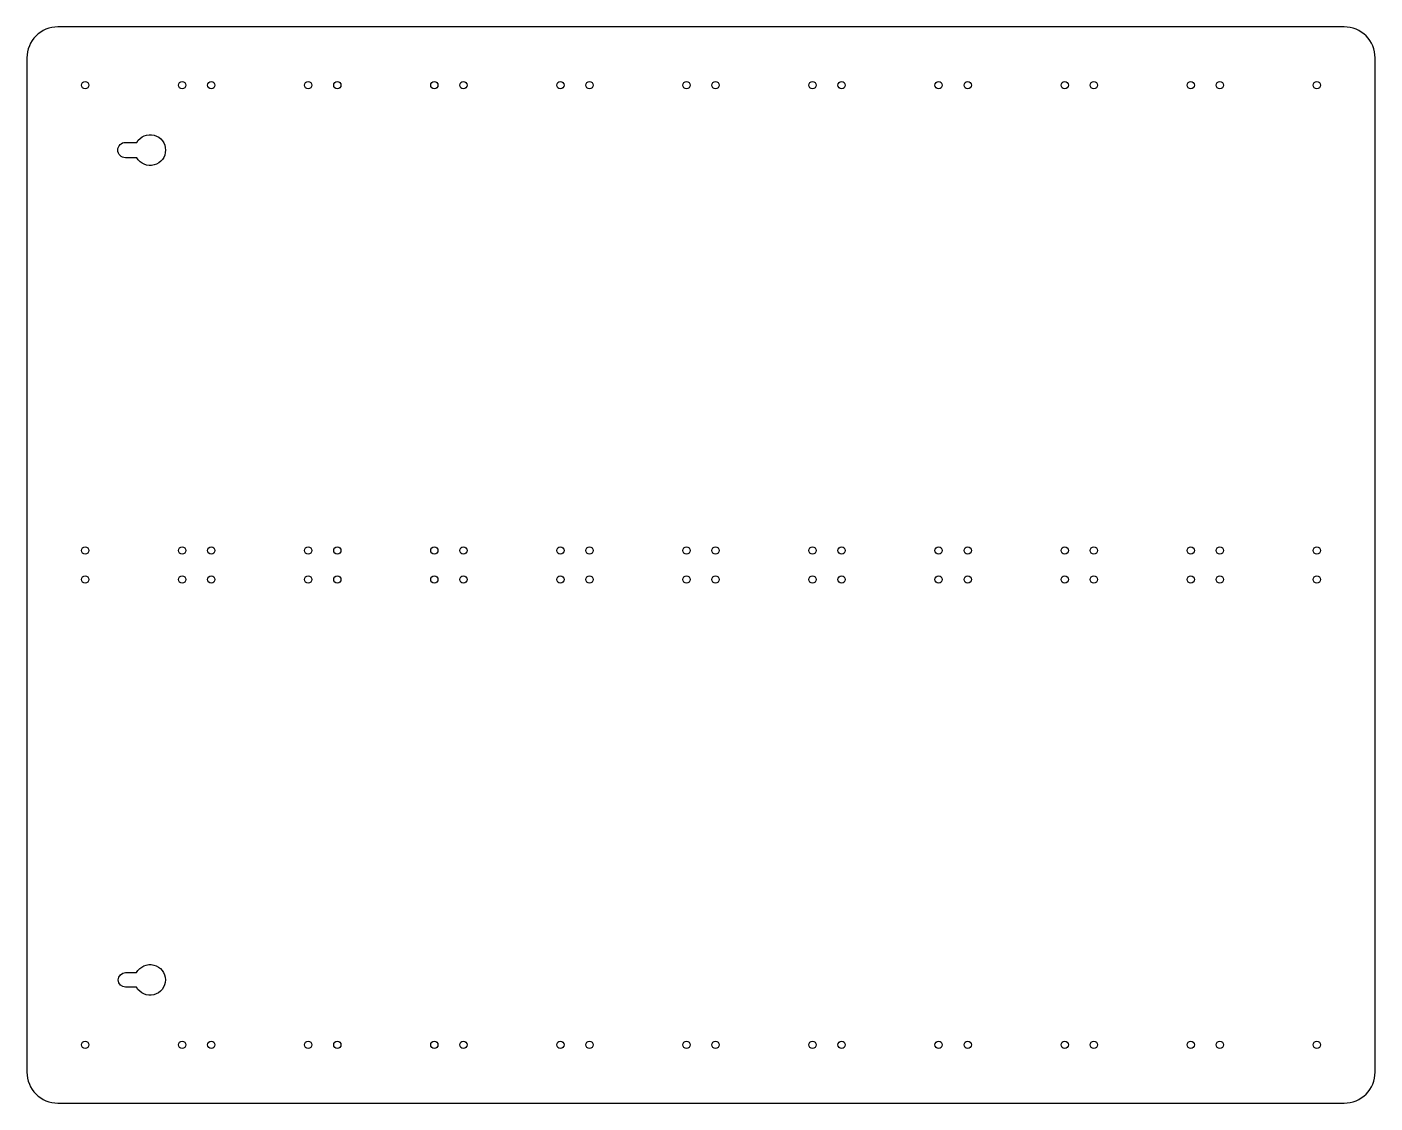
# Model space of a CAD drawing. Header units: inches. Extents: x -17.6 to 4.3, y -3.8 to 13.7.
import ezdxf

# ---------------------------------------------------------------- set-up
doc = ezdxf.new("R2010")
doc.units = ezdxf.units.IN
doc.header["$MEASUREMENT"] = 0

msp = doc.modelspace()

# ---------------------------------------------------------------- linework, layer by layer
for points in [[(-17.133, 13.726, 0.414214), (-17.633, 13.226), (-17.633, -3.254, 0.414214), (-17.133, -3.754), (3.756, -3.754, 0.414214), (4.256, -3.254), (4.256, 13.226, 0.414214), (3.756, 13.726)], [(-15.85, 11.601), (-16.033, 11.601, -1), (-16.033, 11.851), (-15.85, 11.851, -3.732051)], [(-15.854, -1.872), (-16.033, -1.872, -1), (-16.033, -1.636), (-15.854, -1.636, -3.981048)]]:
    msp.add_lwpolyline(points, format="xyb", close=True)
for centre in [(-16.689, 12.781), (-15.114, 12.781), (-14.641, 12.781), (-13.067, 12.781), (-12.594, 12.781), (-11.019, 12.781), (-10.547, 12.781), (-8.972, 12.781), (-8.5, 12.781), (-6.925, 12.781), (-6.452, 12.781), (-4.878, 12.781), (-4.405, 12.781), (-2.83, 12.781), (-2.358, 12.781), (-0.783, 12.781), (-0.311, 12.781), (1.264, 12.781), (1.737, 12.781), (3.311, 12.781), (-16.689, 5.222), (-15.114, 5.222), (-14.641, 5.222), (-13.067, 5.222), (-12.594, 5.222), (-11.019, 5.222), (-10.547, 5.222), (-8.972, 5.222), (-8.5, 5.222), (-6.925, 5.222), (-6.452, 5.222), (-4.878, 5.222), (-4.405, 5.222), (-2.83, 5.222), (-2.358, 5.222), (-0.783, 5.222), (-0.311, 5.222), (1.264, 5.222), (1.737, 5.222), (3.311, 5.222), (-16.689, 4.75), (-15.114, 4.75), (-14.641, 4.75), (-13.067, 4.75), (-12.594, 4.75), (-11.019, 4.75), (-10.547, 4.75), (-8.972, 4.75), (-8.5, 4.75), (-6.925, 4.75), (-6.452, 4.75), (-4.878, 4.75), (-4.405, 4.75), (-2.83, 4.75), (-2.358, 4.75), (-0.783, 4.75), (-0.311, 4.75), (1.264, 4.75), (1.737, 4.75), (3.311, 4.75), (-16.689, -2.809), (-15.114, -2.809), (-14.641, -2.809), (-13.067, -2.809), (-12.594, -2.809), (-11.019, -2.809), (-10.547, -2.809), (-8.972, -2.809), (-8.5, -2.809), (-6.925, -2.809), (-6.452, -2.809), (-4.878, -2.809), (-4.405, -2.809), (-2.83, -2.809), (-2.358, -2.809), (-0.783, -2.809), (-0.311, -2.809), (1.264, -2.809), (1.737, -2.809), (3.311, -2.809)]:
    msp.add_circle(centre, 0.0591)

doc.saveas('drawing.dxf')
